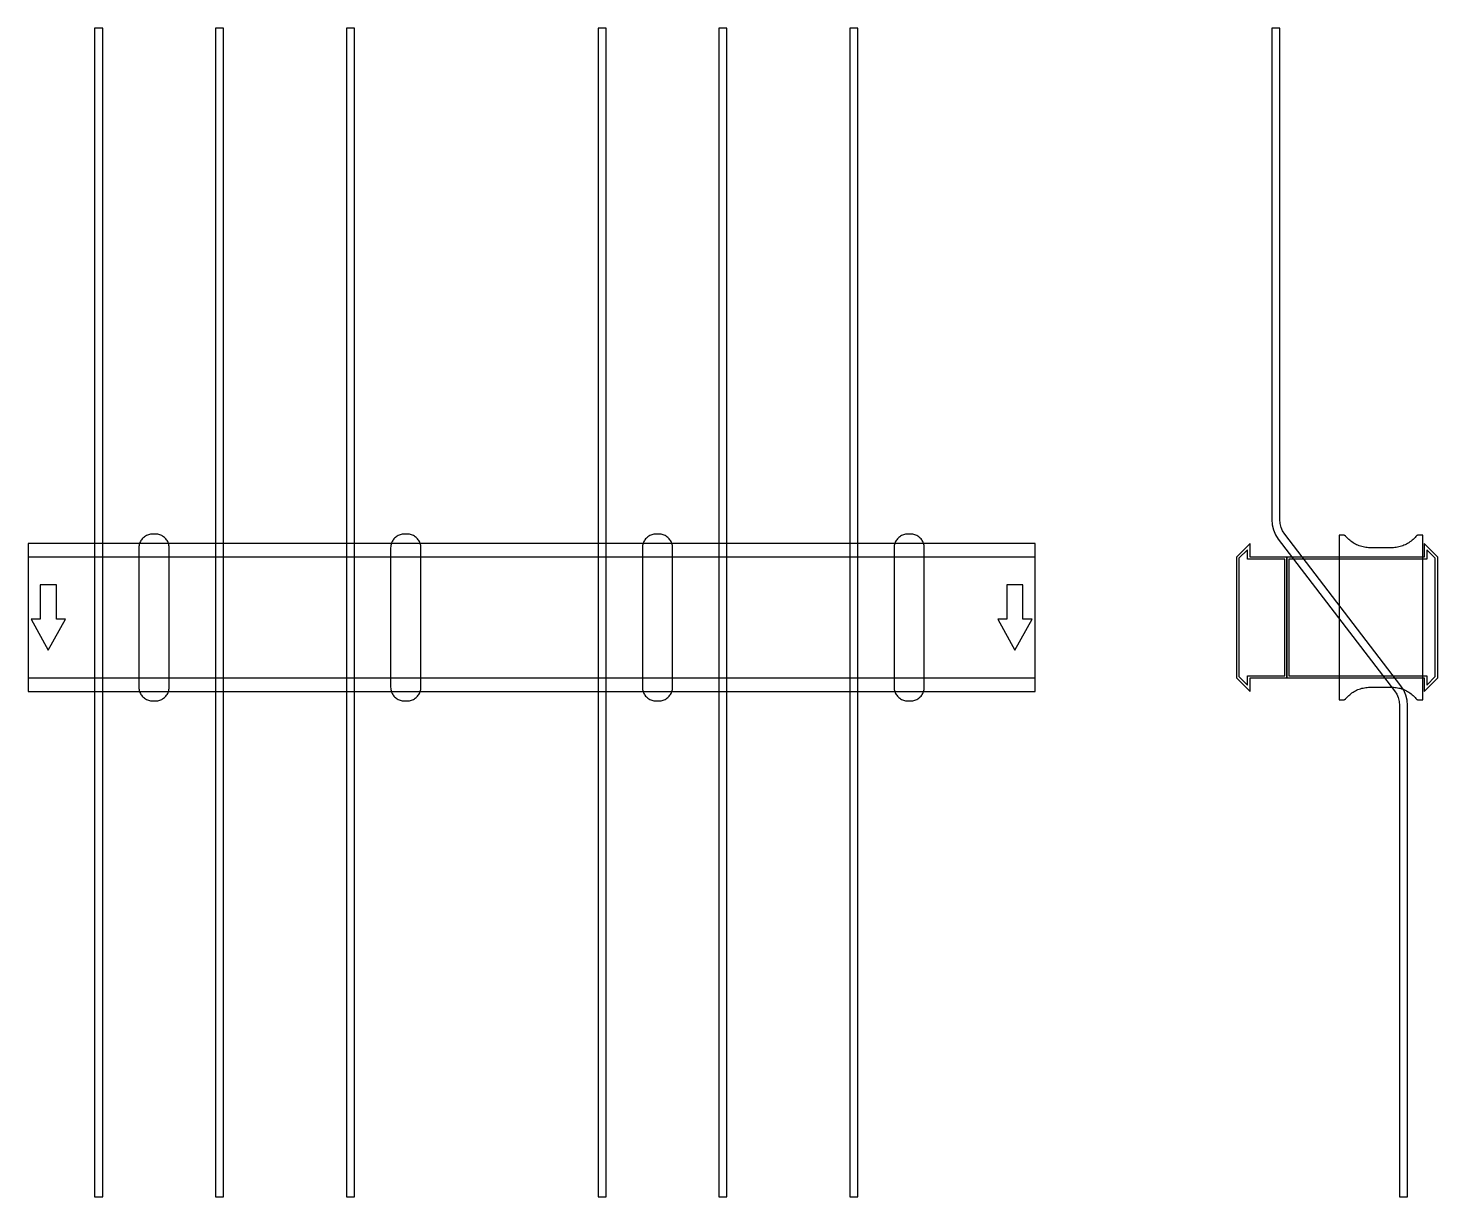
# Model space of a CAD drawing. Extents: x 0 to 1400, y -575 to 585.
import ezdxf

# ---------------------------------------------------------------- set-up
doc = ezdxf.new("R2010")
doc.units = 0
doc.layers.add('Halfen', color=7, linetype='CONTINUOUS')

msp = doc.modelspace()

# ---------------------------------------------------------------- linework, layer by layer
at = {"layer": 'Halfen', "color": 7}
for points in [[(74, -575.304), (74, 585.215), (66, 585.215), (66, -575.304)], [(194, -575.304), (194, 585.215), (186, 585.215), (186, -575.304)], [(324, -575.304), (324, 585.215), (316, 585.215), (316, -575.304)], [(574, -575.304), (574, 585.215), (566, 585.215), (566, -575.304)], [(694, -575.304), (694, 585.215), (686, 585.215), (686, -575.304)], [(824, -575.304), (824, 585.215), (816, 585.215), (816, -575.304)], [(1370, -575.304), (1370, -87.304), (1369.573, -82.091), (1368.302, -77.018), (1366.221, -72.219), (1363.387, -67.824), (1247.96, 82.605), (1245.834, 85.902), (1244.274, 89.501), (1243.321, 93.306), (1243, 97.215), (1243, 585.215), (1235, 585.215), (1235, 97.215), (1235.427, 92.002), (1236.698, 86.929), (1238.779, 82.13), (1241.613, 77.735), (1357.04, -72.694), (1359.166, -75.99), (1360.726, -79.589), (1361.679, -83.394), (1362, -87.304), (1362, -575.304)], [(0, -73.5), (1000, -73.5), (1000, 73.5), (0, 73.5)], [(140, -69.3), (140, -56.8), (140, 69.3), (139.958, 70.359), (139.834, 71.412), (139.627, 72.452), (139.339, 73.472), (138.972, 74.466), (138.529, 75.429), (138.011, 76.354), (137.422, 77.235), (136.765, 78.068), (136.046, 78.846), (135.268, 79.565), (134.435, 80.222), (133.554, 80.811), (132.629, 81.329), (131.666, 81.772), (130.672, 82.139), (129.652, 82.427), (128.612, 82.634), (127.559, 82.758), (126.5, 82.8), (123.5, 82.8), (122.441, 82.758), (121.388, 82.634), (120.348, 82.427), (119.328, 82.139), (118.334, 81.772), (117.371, 81.329), (116.446, 80.811), (115.565, 80.222), (114.732, 79.565), (113.954, 78.846), (113.235, 78.068), (112.578, 77.235), (111.989, 76.354), (111.471, 75.429), (111.028, 74.466), (110.661, 73.472), (110.373, 72.452), (110.166, 71.412), (110.042, 70.359), (110, 69.3), (110, -56.8), (110, -69.3), (110.042, -70.359), (110.166, -71.412), (110.373, -72.452), (110.661, -73.472), (111.028, -74.466), (111.471, -75.429), (111.989, -76.354), (112.578, -77.235), (113.235, -78.068), (113.954, -78.846), (114.732, -79.565), (115.565, -80.222), (116.446, -80.811), (117.371, -81.329), (118.334, -81.772), (119.328, -82.139), (120.348, -82.427), (121.388, -82.634), (122.441, -82.758), (123.5, -82.8), (126.5, -82.8), (127.559, -82.758), (128.612, -82.634), (129.652, -82.427), (130.672, -82.139), (131.666, -81.772), (132.629, -81.329), (133.554, -80.811), (134.435, -80.222), (135.268, -79.565), (136.046, -78.846), (136.765, -78.068), (137.422, -77.235), (138.011, -76.354), (138.529, -75.429), (138.972, -74.466), (139.339, -73.472), (139.627, -72.452), (139.834, -71.412), (139.958, -70.359), (140, -69.3)], [(390, -69.3), (390, -56.8), (390, 69.3), (389.958, 70.359), (389.834, 71.412), (389.627, 72.452), (389.339, 73.472), (388.972, 74.466), (388.529, 75.429), (388.011, 76.354), (387.422, 77.235), (386.765, 78.068), (386.046, 78.846), (385.268, 79.565), (384.435, 80.222), (383.554, 80.811), (382.629, 81.329), (381.666, 81.772), (380.672, 82.139), (379.652, 82.427), (378.612, 82.634), (377.559, 82.758), (376.5, 82.8), (373.5, 82.8), (372.441, 82.758), (371.388, 82.634), (370.348, 82.427), (369.328, 82.139), (368.334, 81.772), (367.371, 81.329), (366.446, 80.811), (365.565, 80.222), (364.732, 79.565), (363.954, 78.846), (363.235, 78.068), (362.578, 77.235), (361.989, 76.354), (361.471, 75.429), (361.028, 74.466), (360.661, 73.472), (360.373, 72.452), (360.166, 71.412), (360.042, 70.359), (360, 69.3), (360, -56.8), (360, -69.3), (360.042, -70.359), (360.166, -71.412), (360.373, -72.452), (360.661, -73.472), (361.028, -74.466), (361.471, -75.429), (361.989, -76.354), (362.578, -77.235), (363.235, -78.068), (363.954, -78.846), (364.732, -79.565), (365.565, -80.222), (366.446, -80.811), (367.371, -81.329), (368.334, -81.772), (369.328, -82.139), (370.348, -82.427), (371.388, -82.634), (372.441, -82.758), (373.5, -82.8), (376.5, -82.8), (377.559, -82.758), (378.612, -82.634), (379.652, -82.427), (380.672, -82.139), (381.666, -81.772), (382.629, -81.329), (383.554, -80.811), (384.435, -80.222), (385.268, -79.565), (386.046, -78.846), (386.765, -78.068), (387.422, -77.235), (388.011, -76.354), (388.529, -75.429), (388.972, -74.466), (389.339, -73.472), (389.627, -72.452), (389.834, -71.412), (389.958, -70.359), (390, -69.3)], [(640, -69.3), (640, -56.8), (640, 69.3), (639.958, 70.359), (639.834, 71.412), (639.627, 72.452), (639.339, 73.472), (638.972, 74.466), (638.529, 75.429), (638.011, 76.354), (637.422, 77.235), (636.765, 78.068), (636.046, 78.846), (635.268, 79.565), (634.435, 80.222), (633.554, 80.811), (632.629, 81.329), (631.666, 81.772), (630.672, 82.139), (629.652, 82.427), (628.612, 82.634), (627.559, 82.758), (626.5, 82.8), (623.5, 82.8), (622.441, 82.758), (621.388, 82.634), (620.348, 82.427), (619.328, 82.139), (618.334, 81.772), (617.371, 81.329), (616.446, 80.811), (615.565, 80.222), (614.732, 79.565), (613.954, 78.846), (613.235, 78.068), (612.578, 77.235), (611.989, 76.354), (611.471, 75.429), (611.028, 74.466), (610.661, 73.472), (610.373, 72.452), (610.166, 71.412), (610.042, 70.359), (610, 69.3), (610, -56.8), (610, -69.3), (610.042, -70.359), (610.166, -71.412), (610.373, -72.452), (610.661, -73.472), (611.028, -74.466), (611.471, -75.429), (611.989, -76.354), (612.578, -77.235), (613.235, -78.068), (613.954, -78.846), (614.732, -79.565), (615.565, -80.222), (616.446, -80.811), (617.371, -81.329), (618.334, -81.772), (619.328, -82.139), (620.348, -82.427), (621.388, -82.634), (622.441, -82.758), (623.5, -82.8), (626.5, -82.8), (627.559, -82.758), (628.612, -82.634), (629.652, -82.427), (630.672, -82.139), (631.666, -81.772), (632.629, -81.329), (633.554, -80.811), (634.435, -80.222), (635.268, -79.565), (636.046, -78.846), (636.765, -78.068), (637.422, -77.235), (638.011, -76.354), (638.529, -75.429), (638.972, -74.466), (639.339, -73.472), (639.627, -72.452), (639.834, -71.412), (639.958, -70.359), (640, -69.3)], [(890, -69.3), (890, -56.8), (890, 69.3), (889.958, 70.359), (889.834, 71.412), (889.627, 72.452), (889.339, 73.472), (888.972, 74.466), (888.529, 75.429), (888.011, 76.354), (887.422, 77.235), (886.765, 78.068), (886.046, 78.846), (885.268, 79.565), (884.435, 80.222), (883.554, 80.811), (882.629, 81.329), (881.666, 81.772), (880.672, 82.139), (879.652, 82.427), (878.612, 82.634), (877.559, 82.758), (876.5, 82.8), (873.5, 82.8), (872.441, 82.758), (871.388, 82.634), (870.348, 82.427), (869.328, 82.139), (868.334, 81.772), (867.371, 81.329), (866.446, 80.811), (865.565, 80.222), (864.732, 79.565), (863.954, 78.846), (863.235, 78.068), (862.578, 77.235), (861.989, 76.354), (861.471, 75.429), (861.028, 74.466), (860.661, 73.472), (860.373, 72.452), (860.166, 71.412), (860.042, 70.359), (860, 69.3), (860, -56.8), (860, -69.3), (860.042, -70.359), (860.166, -71.412), (860.373, -72.452), (860.661, -73.472), (861.028, -74.466), (861.471, -75.429), (861.989, -76.354), (862.578, -77.235), (863.235, -78.068), (863.954, -78.846), (864.732, -79.565), (865.565, -80.222), (866.446, -80.811), (867.371, -81.329), (868.334, -81.772), (869.328, -82.139), (870.348, -82.427), (871.388, -82.634), (872.441, -82.758), (873.5, -82.8), (876.5, -82.8), (877.559, -82.758), (878.612, -82.634), (879.652, -82.427), (880.672, -82.139), (881.666, -81.772), (882.629, -81.329), (883.554, -80.811), (884.435, -80.222), (885.268, -79.565), (886.046, -78.846), (886.765, -78.068), (887.422, -77.235), (888.011, -76.354), (888.529, -75.429), (888.972, -74.466), (889.339, -73.472), (889.627, -72.452), (889.834, -71.412), (889.958, -70.359), (890, -69.3)], [(1250, -60), (1250, 60), (1213.5, 60), (1213.5, 73.5), (1200, 60), (1200, -60), (1213.5, -73.5), (1213.5, -60)], [(1400, -60), (1400, 60), (1386.5, 73.5), (1386.5, 60), (1250, 60), (1250, -60), (1386.5, -60), (1386.5, -73.5)], [(1385, -81.8), (1385, 81.8), (1381, 81.8), (1380.846, 81.797), (1380.691, 81.786), (1380.538, 81.769), (1380.385, 81.746), (1380.234, 81.715), (1380.084, 81.678), (1379.936, 81.634), (1379.789, 81.584), (1379.646, 81.527), (1379.505, 81.464), (1379.366, 81.395), (1379.231, 81.32), (1379.1, 81.239), (1378.972, 81.153), (1378.848, 81.06), (1378.728, 80.963), (1378.613, 80.86), (1378.502, 80.752), (1378.397, 80.639), (1378.296, 80.522), (1377.41, 79.491), (1376.479, 78.5), (1375.505, 77.551), (1374.491, 76.646), (1373.437, 75.787), (1372.347, 74.975), (1371.222, 74.211), (1370.064, 73.499), (1368.876, 72.838), (1367.66, 72.23), (1366.418, 71.676), (1365.153, 71.178), (1363.867, 70.736), (1362.563, 70.351), (1361.243, 70.024), (1359.911, 69.756), (1358.567, 69.547), (1357.216, 69.397), (1355.859, 69.307), (1354.5, 69.277), (1332.5, 69.277), (1331.141, 69.307), (1329.784, 69.397), (1328.433, 69.547), (1327.089, 69.756), (1325.757, 70.024), (1324.437, 70.351), (1323.133, 70.736), (1321.847, 71.178), (1320.582, 71.676), (1319.34, 72.23), (1318.124, 72.838), (1316.936, 73.499), (1315.778, 74.211), (1314.653, 74.975), (1313.563, 75.787), (1312.509, 76.646), (1311.495, 77.551), (1310.521, 78.5), (1309.59, 79.491), (1308.704, 80.522), (1308.603, 80.639), (1308.498, 80.752), (1308.387, 80.86), (1308.272, 80.963), (1308.152, 81.06), (1308.028, 81.153), (1307.9, 81.239), (1307.769, 81.32), (1307.634, 81.395), (1307.495, 81.464), (1307.354, 81.527), (1307.211, 81.584), (1307.064, 81.634), (1306.916, 81.678), (1306.766, 81.715), (1306.615, 81.746), (1306.462, 81.769), (1306.309, 81.786), (1306.154, 81.797), (1306, 81.8), (1302, 81.8), (1302, -81.8), (1306, -81.8), (1306.154, -81.797), (1306.309, -81.786), (1306.462, -81.769), (1306.615, -81.746), (1306.766, -81.715), (1306.916, -81.678), (1307.064, -81.634), (1307.211, -81.584), (1307.354, -81.527), (1307.495, -81.464), (1307.634, -81.395), (1307.769, -81.32), (1307.9, -81.239), (1308.028, -81.153), (1308.152, -81.06), (1308.272, -80.963), (1308.387, -80.86), (1308.498, -80.752), (1308.603, -80.639), (1308.704, -80.522), (1309.59, -79.491), (1310.521, -78.5), (1311.495, -77.551), (1312.509, -76.646), (1313.563, -75.787), (1314.653, -74.975), (1315.778, -74.211), (1316.936, -73.499), (1318.124, -72.838), (1319.34, -72.23), (1320.582, -71.676), (1321.847, -71.178), (1323.133, -70.736), (1324.437, -70.351), (1325.757, -70.024), (1327.089, -69.756), (1328.433, -69.547), (1329.784, -69.397), (1331.141, -69.307), (1332.5, -69.277), (1354.5, -69.277), (1355.859, -69.307), (1357.216, -69.397), (1358.567, -69.547), (1359.911, -69.756), (1361.243, -70.024), (1362.563, -70.351), (1363.867, -70.736), (1365.153, -71.178), (1366.418, -71.676), (1367.66, -72.23), (1368.876, -72.838), (1370.064, -73.499), (1371.222, -74.211), (1372.347, -74.975), (1373.437, -75.787), (1374.491, -76.646), (1375.505, -77.551), (1376.479, -78.5), (1377.41, -79.491), (1378.296, -80.522), (1378.397, -80.639), (1378.502, -80.752), (1378.613, -80.86), (1378.728, -80.963), (1378.848, -81.06), (1378.972, -81.153), (1379.1, -81.239), (1379.231, -81.32), (1379.366, -81.395), (1379.505, -81.464), (1379.646, -81.527), (1379.789, -81.584), (1379.936, -81.634), (1380.084, -81.678), (1380.234, -81.715), (1380.385, -81.746), (1380.538, -81.769), (1380.691, -81.786), (1380.846, -81.797), (1381, -81.8)], [(0, -60), (1000, -60), (1000, 60), (0, 60)], [(1248, -58), (1248, 58), (1211, 58), (1211, 67.25), (1202.5, 58.75), (1202.5, -58.75), (1211, -67.25), (1211, -58)], [(1397.5, -58.75), (1397.5, 58.75), (1389, 67.25), (1389, 58), (1252, 58), (1252, -58), (1389, -58), (1389, -67.25)], [(20, -32.5), (37, -1.5), (28, -1.5), (28, 32.5), (12, 32.5), (12, -1.5), (3, -1.5)], [(980, -32.5), (997, -1.5), (988, -1.5), (988, 32.5), (972, 32.5), (972, -1.5), (963, -1.5)]]:
    msp.add_lwpolyline(points, close=True, dxfattribs=at)

doc.saveas('drawing.dxf')
